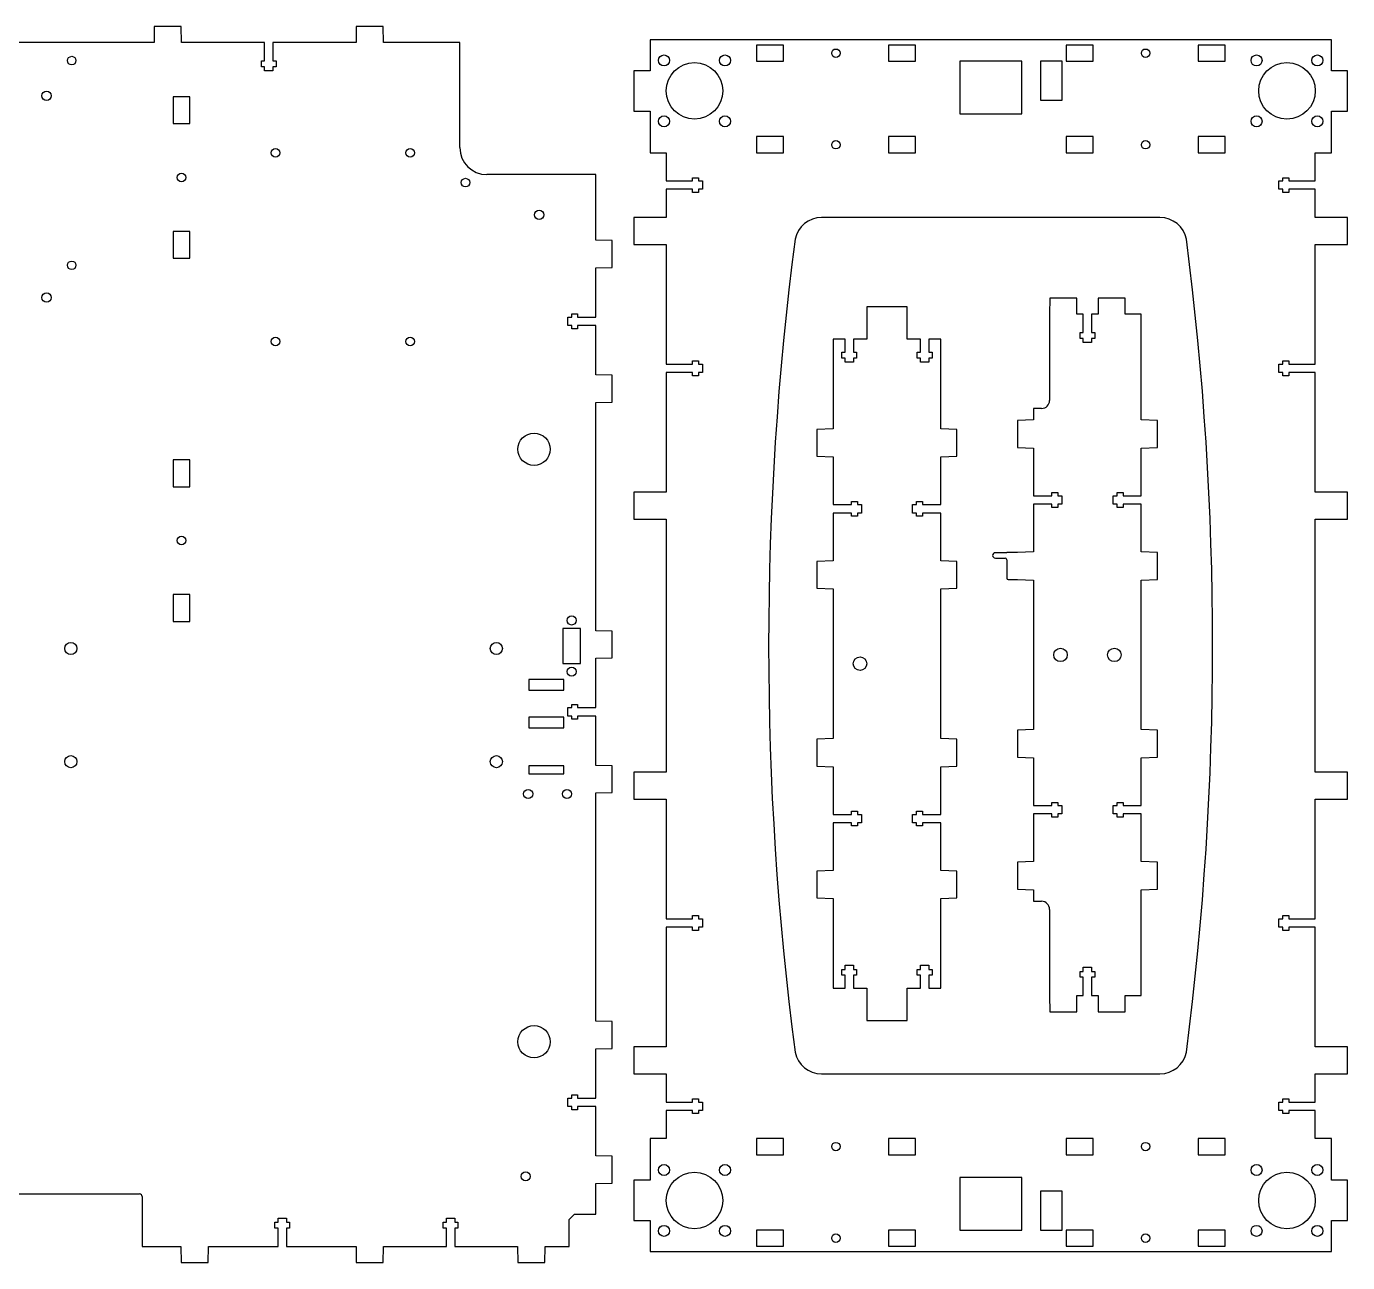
# Model space of a CAD drawing. Header units: millimetres. Extents: x -783 to 1439, y -2759 to -202.
# Drawn here: x 924.5 to 1415.1, y -2222.2 to -1763.2 of the extents above; entities that cross this region are included whole.
import ezdxf

# ---------------------------------------------------------------- set-up
doc = ezdxf.new("R2010")
doc.units = ezdxf.units.MM

msp = doc.modelspace()

# ---------------------------------------------------------------- linework, layer by layer
at = {"color": 7, "linetype": 'Continuous', "lineweight": 25}
for p, q in [((972.01, -1763.18), (971.91, -1769.18)), ((982.01, -1763.18), (972.01, -1763.18)), ((982.11, -1769.18), (982.01, -1763.18)), ((1047.01, -1763.18), (1046.91, -1769.18)), ((1057.01, -1763.18), (1047.01, -1763.18)), ((1057.11, -1769.18), (1057.01, -1763.18)), ((971.91, -1769.18), (842.11, -1769.18)), ((1012.96, -1769.18), (982.11, -1769.18)), ((1012.96, -1775.98), (1012.96, -1769.18)), ((1016.06, -1769.18), (1016.06, -1775.98)), ((1046.91, -1769.18), (1016.06, -1769.18)), ((1085.46, -1769.18), (1057.11, -1769.18)), ((1085.46, -1808.18), (1085.46, -1769.18)), ((1156.1, -1768.11), (1156.1, -1779.61)), ((1409.1, -1768.11), (1156.1, -1768.11)), ((1195.6, -1770.11), (1195.6, -1776.11)), ((1205.6, -1770.11), (1195.6, -1770.11)), ((1205.6, -1776.11), (1205.6, -1770.11)), ((1254.6, -1770.11), (1244.6, -1770.11)), ((1244.6, -1770.11), (1244.6, -1776.11)), ((1254.6, -1776.11), (1254.6, -1770.11)), ((1320.6, -1770.11), (1310.6, -1770.11)), ((1310.6, -1770.11), (1310.6, -1776.11)), ((1320.6, -1776.11), (1320.6, -1770.11)), ((1359.6, -1770.11), (1359.6, -1776.11)), ((1369.6, -1770.11), (1359.6, -1770.11)), ((1369.6, -1776.11), (1369.6, -1770.11)), ((1409.1, -1779.61), (1409.1, -1768.11)), ((1011.76, -1775.98), (1012.96, -1775.98)), ((1011.76, -1778.18), (1011.76, -1775.98)), ((1012.96, -1778.18), (1011.76, -1778.18)), ((1012.96, -1779.68), (1012.96, -1778.18)), ((1016.06, -1779.68), (1012.96, -1779.68)), ((1016.06, -1775.98), (1017.26, -1775.98)), ((1016.06, -1778.18), (1016.06, -1779.68)), ((1017.26, -1778.18), (1016.06, -1778.18)), ((1017.26, -1775.98), (1017.26, -1778.18)), ((1150.1, -1779.61), (1150.1, -1794.61)), ((1156.1, -1779.61), (1150.1, -1779.61)), ((1195.6, -1776.11), (1205.6, -1776.11)), ((1244.6, -1776.11), (1254.6, -1776.11)), ((1294.1, -1776.11), (1271.1, -1776.11)), ((1271.1, -1776.11), (1271.1, -1795.61)), ((1294.1, -1795.61), (1294.1, -1776.11)), ((1309.1, -1776.11), (1301.1, -1776.11)), ((1301.1, -1776.11), (1301.1, -1790.61)), ((1309.1, -1790.61), (1309.1, -1776.11)), ((1310.6, -1776.11), (1320.6, -1776.11)), ((1359.6, -1776.11), (1369.6, -1776.11)), ((1415.1, -1779.61), (1409.1, -1779.61)), ((1415.1, -1794.61), (1415.1, -1779.61)), ((985.16, -1789.28), (979.06, -1789.28)), ((979.06, -1789.28), (979.06, -1799.28)), ((985.16, -1799.28), (985.16, -1789.28)), ((1150.1, -1794.61), (1156.1, -1794.61)), ((1156.1, -1794.61), (1156.1, -1810.11)), ((1301.1, -1790.61), (1309.1, -1790.61)), ((1409.1, -1794.61), (1415.1, -1794.61)), ((1409.1, -1810.11), (1409.1, -1794.61)), ((979.06, -1799.28), (985.16, -1799.28)), ((1271.1, -1795.61), (1294.1, -1795.61)), ((1205.6, -1804.11), (1195.6, -1804.11)), ((1195.6, -1804.11), (1195.6, -1810.11)), ((1205.6, -1810.11), (1205.6, -1804.11)), ((1254.6, -1804.11), (1244.6, -1804.11)), ((1244.6, -1804.11), (1244.6, -1810.11)), ((1254.6, -1810.11), (1254.6, -1804.11)), ((1320.6, -1804.11), (1310.6, -1804.11)), ((1310.6, -1804.11), (1310.6, -1810.11)), ((1320.6, -1810.11), (1320.6, -1804.11)), ((1369.6, -1804.11), (1359.6, -1804.11)), ((1359.6, -1804.11), (1359.6, -1810.11)), ((1369.6, -1810.11), (1369.6, -1804.11)), ((1156.1, -1810.11), (1162.1, -1810.11)), ((1162.1, -1810.11), (1162.1, -1820.56)), ((1195.6, -1810.11), (1205.6, -1810.11)), ((1244.6, -1810.11), (1254.6, -1810.11)), ((1310.6, -1810.11), (1320.6, -1810.11)), ((1359.6, -1810.11), (1369.6, -1810.11)), ((1403.1, -1810.11), (1409.1, -1810.11)), ((1403.1, -1820.56), (1403.1, -1810.11)), ((1136.01, -1818.18), (1095.46, -1818.18)), ((1136.01, -1842.58), (1136.01, -1818.18)), ((1171.9, -1819.36), (1174.1, -1819.36)), ((1171.9, -1820.56), (1171.9, -1819.36)), ((1174.1, -1819.36), (1174.1, -1820.56)), ((1391.1, -1819.36), (1393.3, -1819.36)), ((1391.1, -1820.56), (1391.1, -1819.36)), ((1393.3, -1819.36), (1393.3, -1820.56)), ((1162.1, -1820.56), (1171.9, -1820.56)), ((1171.9, -1823.66), (1162.1, -1823.66)), ((1162.1, -1823.66), (1162.1, -1834.11)), ((1171.9, -1824.86), (1171.9, -1823.66)), ((1174.1, -1824.86), (1171.9, -1824.86)), ((1174.1, -1820.56), (1175.6, -1820.56)), ((1174.1, -1823.66), (1174.1, -1824.86)), ((1175.6, -1823.66), (1174.1, -1823.66)), ((1175.6, -1820.56), (1175.6, -1823.66)), ((1389.6, -1820.56), (1391.1, -1820.56)), ((1389.6, -1823.66), (1389.6, -1820.56)), ((1391.1, -1823.66), (1389.6, -1823.66)), ((1391.1, -1824.86), (1391.1, -1823.66)), ((1393.3, -1824.86), (1391.1, -1824.86)), ((1393.3, -1820.56), (1403.1, -1820.56)), ((1393.3, -1823.66), (1393.3, -1824.86)), ((1403.1, -1823.66), (1393.3, -1823.66)), ((1403.1, -1834.11), (1403.1, -1823.66)), ((1162.1, -1834.11), (1150.1, -1834.11)), ((1150.1, -1834.11), (1150.1, -1844.11)), ((1345.43, -1834.11), (1219.78, -1834.11)), ((1415.1, -1834.11), (1403.1, -1834.11)), ((1415.1, -1844.11), (1415.1, -1834.11)), ((985.16, -1839.28), (979.06, -1839.28)), ((979.06, -1839.28), (979.06, -1849.28)), ((985.16, -1849.28), (985.16, -1839.28)), ((1142.01, -1842.68), (1136.01, -1842.58)), ((1142.01, -1852.68), (1142.01, -1842.68)), ((1150.1, -1844.11), (1162.1, -1844.11)), ((1162.1, -1844.11), (1162.1, -1888.56)), ((1403.1, -1844.11), (1415.1, -1844.11)), ((1403.1, -1888.56), (1403.1, -1844.11)), ((979.06, -1849.28), (985.16, -1849.28)), ((1136.01, -1852.78), (1142.01, -1852.68)), ((1136.01, -1871.13), (1136.01, -1852.78)), ((1304.51, -1864.04), (1304.46, -1870.04)), ((1314.51, -1864.04), (1304.51, -1864.04)), ((1314.56, -1870.04), (1314.51, -1864.04)), ((1322.51, -1864.04), (1322.46, -1870.04)), ((1332.51, -1864.04), (1322.51, -1864.04)), ((1332.56, -1870.04), (1332.51, -1864.04)), ((1236.56, -1867.3), (1236.56, -1879.3)), ((1251.56, -1867.3), (1236.56, -1867.3)), ((1251.56, -1879.3), (1251.56, -1867.3)), ((1125.51, -1871.13), (1127.01, -1871.13)), ((1125.51, -1874.23), (1125.51, -1871.13)), ((1127.01, -1869.93), (1129.21, -1869.93)), ((1127.01, -1871.13), (1127.01, -1869.93)), ((1129.21, -1869.93), (1129.21, -1871.13)), ((1129.21, -1871.13), (1136.01, -1871.13)), ((1304.46, -1870.04), (1304.46, -1902.04)), ((1316.96, -1870.04), (1314.56, -1870.04)), ((1316.96, -1876.84), (1316.96, -1870.04)), ((1320.06, -1870.04), (1320.06, -1876.84)), ((1322.46, -1870.04), (1320.06, -1870.04)), ((1338.51, -1870.04), (1332.56, -1870.04)), ((1338.51, -1909.29), (1338.51, -1870.04)), ((1127.01, -1874.23), (1125.51, -1874.23)), ((1127.01, -1875.43), (1127.01, -1874.23)), ((1129.21, -1875.43), (1127.01, -1875.43)), ((1129.21, -1874.23), (1129.21, -1875.43)), ((1136.01, -1874.23), (1129.21, -1874.23)), ((1136.01, -1892.58), (1136.01, -1874.23)), ((1315.76, -1876.84), (1316.96, -1876.84)), ((1315.76, -1879.04), (1315.76, -1876.84)), ((1320.06, -1876.84), (1321.26, -1876.84)), ((1321.26, -1876.84), (1321.26, -1879.04)), ((1224.06, -1879.3), (1224.06, -1912.55)), ((1228.51, -1879.3), (1224.06, -1879.3)), ((1228.51, -1884.1), (1228.51, -1879.3)), ((1231.61, -1879.3), (1231.61, -1884.1)), ((1236.56, -1879.3), (1231.61, -1879.3)), ((1256.51, -1879.3), (1251.56, -1879.3)), ((1256.51, -1884.1), (1256.51, -1879.3)), ((1259.61, -1879.3), (1259.61, -1884.1)), ((1264.06, -1879.3), (1259.61, -1879.3)), ((1264.06, -1912.55), (1264.06, -1879.3)), ((1316.96, -1879.04), (1315.76, -1879.04)), ((1316.96, -1880.54), (1316.96, -1879.04)), ((1320.06, -1880.54), (1316.96, -1880.54)), ((1320.06, -1879.04), (1320.06, -1880.54)), ((1321.26, -1879.04), (1320.06, -1879.04)), ((1162.1, -1888.56), (1171.9, -1888.56)), ((1171.9, -1887.36), (1174.1, -1887.36)), ((1171.9, -1888.56), (1171.9, -1887.36)), ((1174.1, -1887.36), (1174.1, -1888.56)), ((1174.1, -1888.56), (1175.6, -1888.56)), ((1175.6, -1888.56), (1175.6, -1891.66)), ((1227.31, -1884.1), (1228.51, -1884.1)), ((1227.31, -1886.3), (1227.31, -1884.1)), ((1228.51, -1886.3), (1227.31, -1886.3)), ((1228.51, -1887.8), (1228.51, -1886.3)), ((1231.61, -1887.8), (1228.51, -1887.8)), ((1231.61, -1884.1), (1232.81, -1884.1)), ((1231.61, -1886.3), (1231.61, -1887.8)), ((1232.81, -1886.3), (1231.61, -1886.3)), ((1232.81, -1884.1), (1232.81, -1886.3)), ((1255.31, -1884.1), (1256.51, -1884.1)), ((1255.31, -1886.3), (1255.31, -1884.1)), ((1256.51, -1886.3), (1255.31, -1886.3)), ((1256.51, -1887.8), (1256.51, -1886.3)), ((1259.61, -1887.8), (1256.51, -1887.8)), ((1259.61, -1884.1), (1260.81, -1884.1)), ((1259.61, -1886.3), (1259.61, -1887.8)), ((1260.81, -1886.3), (1259.61, -1886.3)), ((1260.81, -1884.1), (1260.81, -1886.3)), ((1389.6, -1888.56), (1391.1, -1888.56)), ((1389.6, -1891.66), (1389.6, -1888.56)), ((1391.1, -1887.36), (1393.3, -1887.36)), ((1391.1, -1888.56), (1391.1, -1887.36)), ((1393.3, -1887.36), (1393.3, -1888.56)), ((1393.3, -1888.56), (1403.1, -1888.56)), ((1142.01, -1892.68), (1136.01, -1892.58)), ((1142.01, -1902.68), (1142.01, -1892.68)), ((1162.1, -1891.66), (1162.1, -1936.11)), ((1171.9, -1891.66), (1162.1, -1891.66)), ((1171.9, -1892.86), (1171.9, -1891.66)), ((1174.1, -1892.86), (1171.9, -1892.86)), ((1174.1, -1891.66), (1174.1, -1892.86)), ((1175.6, -1891.66), (1174.1, -1891.66)), ((1391.1, -1891.66), (1389.6, -1891.66)), ((1391.1, -1892.86), (1391.1, -1891.66)), ((1393.3, -1892.86), (1391.1, -1892.86)), ((1393.3, -1891.66), (1393.3, -1892.86)), ((1403.1, -1891.66), (1393.3, -1891.66)), ((1403.1, -1936.11), (1403.1, -1891.66)), ((1136.01, -1902.78), (1142.01, -1902.68)), ((1136.01, -1987.58), (1136.01, -1902.78)), ((1298.51, -1905.04), (1298.51, -1909.29)), ((1301.46, -1905.04), (1298.51, -1905.04)), ((1224.06, -1912.55), (1218.06, -1912.8)), ((1218.06, -1912.8), (1218.06, -1922.8)), ((1270.06, -1912.8), (1264.06, -1912.55)), ((1270.06, -1922.8), (1270.06, -1912.8)), ((1298.51, -1909.29), (1292.51, -1909.54)), ((1292.51, -1909.54), (1292.51, -1919.54)), ((1344.51, -1909.54), (1338.51, -1909.29)), ((1344.51, -1919.54), (1344.51, -1909.54)), ((1218.06, -1922.8), (1224.06, -1923.05)), ((1224.06, -1923.05), (1224.06, -1940.75)), ((1264.06, -1923.05), (1270.06, -1922.8)), ((1264.06, -1940.75), (1264.06, -1923.05)), ((1292.51, -1919.54), (1298.51, -1919.79)), ((1298.51, -1919.79), (1298.51, -1937.49)), ((1338.51, -1919.79), (1344.51, -1919.54)), ((1338.51, -1937.49), (1338.51, -1919.79)), ((985.16, -1924.08), (979.06, -1924.08)), ((979.06, -1924.08), (979.06, -1934.08)), ((985.16, -1934.08), (985.16, -1924.08)), ((979.06, -1934.08), (985.16, -1934.08)), ((1150.1, -1936.11), (1150.1, -1946.11)), ((1162.1, -1936.11), (1150.1, -1936.11)), ((1298.51, -1937.49), (1305.31, -1937.49)), ((1305.31, -1936.29), (1307.51, -1936.29)), ((1305.31, -1937.49), (1305.31, -1936.29)), ((1307.51, -1936.29), (1307.51, -1937.49)), ((1307.51, -1937.49), (1309.01, -1937.49)), ((1309.01, -1937.49), (1309.01, -1940.59)), ((1328.01, -1937.49), (1329.51, -1937.49)), ((1328.01, -1940.59), (1328.01, -1937.49)), ((1329.51, -1936.29), (1331.71, -1936.29)), ((1329.51, -1937.49), (1329.51, -1936.29)), ((1331.71, -1936.29), (1331.71, -1937.49)), ((1331.71, -1937.49), (1338.51, -1937.49)), ((1415.1, -1936.11), (1403.1, -1936.11)), ((1415.1, -1946.11), (1415.1, -1936.11)), ((1224.06, -1940.75), (1230.86, -1940.75)), ((1230.86, -1939.55), (1233.06, -1939.55)), ((1230.86, -1940.75), (1230.86, -1939.55)), ((1233.06, -1939.55), (1233.06, -1940.75)), ((1233.06, -1940.75), (1234.56, -1940.75)), ((1234.56, -1940.75), (1234.56, -1943.85)), ((1253.56, -1940.75), (1255.06, -1940.75)), ((1253.56, -1943.85), (1253.56, -1940.75)), ((1255.06, -1939.55), (1257.26, -1939.55)), ((1255.06, -1940.75), (1255.06, -1939.55)), ((1257.26, -1939.55), (1257.26, -1940.75)), ((1257.26, -1940.75), (1264.06, -1940.75)), ((1298.51, -1940.59), (1298.51, -1958.29)), ((1305.31, -1940.59), (1298.51, -1940.59)), ((1305.31, -1941.79), (1305.31, -1940.59)), ((1307.51, -1941.79), (1305.31, -1941.79)), ((1307.51, -1940.59), (1307.51, -1941.79)), ((1309.01, -1940.59), (1307.51, -1940.59)), ((1329.51, -1940.59), (1328.01, -1940.59)), ((1329.51, -1941.79), (1329.51, -1940.59)), ((1331.71, -1941.79), (1329.51, -1941.79)), ((1331.71, -1940.59), (1331.71, -1941.79)), ((1338.51, -1940.59), (1331.71, -1940.59)), ((1338.51, -1958.29), (1338.51, -1940.59)), ((1150.1, -1946.11), (1162.1, -1946.11)), ((1162.1, -1946.11), (1162.1, -2040.11)), ((1224.06, -1943.85), (1224.06, -1961.55)), ((1230.86, -1943.85), (1224.06, -1943.85)), ((1230.86, -1945.05), (1230.86, -1943.85)), ((1233.06, -1945.05), (1230.86, -1945.05)), ((1233.06, -1943.85), (1233.06, -1945.05)), ((1234.56, -1943.85), (1233.06, -1943.85)), ((1255.06, -1943.85), (1253.56, -1943.85)), ((1255.06, -1945.05), (1255.06, -1943.85)), ((1257.26, -1945.05), (1255.06, -1945.05)), ((1257.26, -1943.85), (1257.26, -1945.05)), ((1264.06, -1943.85), (1257.26, -1943.85)), ((1264.06, -1961.55), (1264.06, -1943.85)), ((1403.1, -1946.11), (1415.1, -1946.11)), ((1403.1, -2040.11), (1403.1, -1946.11)), ((1224.06, -1961.55), (1218.06, -1961.8)), ((1218.06, -1961.8), (1218.06, -1971.8)), ((1270.06, -1961.8), (1264.06, -1961.55)), ((1270.06, -1971.8), (1270.06, -1961.8)), ((1288.51, -1958.59), (1284.31, -1958.59)), ((1284.31, -1960.59), (1287.91, -1960.59)), ((1288.51, -1958.54), (1288.51, -1958.59)), ((1292.51, -1958.54), (1288.51, -1958.54)), ((1288.51, -1961.19), (1288.51, -1968.04)), ((1298.51, -1958.29), (1292.51, -1958.54)), ((1344.51, -1958.54), (1338.51, -1958.29)), ((1344.51, -1968.54), (1344.51, -1958.54)), ((1218.06, -1971.8), (1224.06, -1972.05)), ((1224.06, -1972.05), (1224.06, -2027.55)), ((1264.06, -1972.05), (1270.06, -1971.8)), ((1264.06, -2027.55), (1264.06, -1972.05)), ((1289.01, -1968.54), (1292.51, -1968.54)), ((1292.51, -1968.54), (1298.51, -1968.79)), ((1298.51, -1968.79), (1298.51, -2024.29)), ((1338.51, -1968.79), (1344.51, -1968.54)), ((1338.51, -2024.29), (1338.51, -1968.79)), ((985.16, -1974.08), (979.06, -1974.08)), ((979.06, -1974.08), (979.06, -1984.08)), ((985.16, -1984.08), (985.16, -1974.08)), ((979.06, -1984.08), (985.16, -1984.08)), ((1130.21, -1986.74), (1123.71, -1986.74)), ((1123.71, -1986.74), (1123.71, -1999.74)), ((1130.21, -1999.74), (1130.21, -1986.74)), ((1142.01, -1987.68), (1136.01, -1987.58)), ((1142.01, -1997.68), (1142.01, -1987.68)), ((1123.71, -1999.74), (1130.21, -1999.74)), ((1136.01, -1997.78), (1142.01, -1997.68)), ((1136.01, -2016.13), (1136.01, -1997.78)), ((1111.02, -2005.68), (1111.02, -2009.68)), ((1124.02, -2005.68), (1111.02, -2005.68)), ((1124.02, -2009.68), (1124.02, -2005.68)), ((1111.02, -2009.68), (1124.02, -2009.68)), ((1125.51, -2016.13), (1127.01, -2016.13)), ((1125.51, -2019.23), (1125.51, -2016.13)), ((1127.01, -2014.93), (1129.21, -2014.93)), ((1127.01, -2016.13), (1127.01, -2014.93)), ((1129.21, -2014.93), (1129.21, -2016.13)), ((1129.21, -2016.13), (1136.01, -2016.13)), ((1124.02, -2019.68), (1111.02, -2019.68)), ((1111.02, -2019.68), (1111.02, -2023.68)), ((1124.02, -2023.68), (1124.02, -2019.68)), ((1127.01, -2019.23), (1125.51, -2019.23)), ((1127.01, -2020.43), (1127.01, -2019.23)), ((1129.21, -2020.43), (1127.01, -2020.43)), ((1129.21, -2019.23), (1129.21, -2020.43)), ((1136.01, -2019.23), (1129.21, -2019.23)), ((1136.01, -2037.58), (1136.01, -2019.23)), ((1111.02, -2023.68), (1124.02, -2023.68)), ((1298.51, -2024.29), (1292.51, -2024.54)), ((1292.51, -2024.54), (1292.51, -2034.54)), ((1344.51, -2024.54), (1338.51, -2024.29)), ((1344.51, -2034.54), (1344.51, -2024.54)), ((1224.06, -2027.55), (1218.06, -2027.8)), ((1218.06, -2027.8), (1218.06, -2037.8)), ((1270.06, -2027.8), (1264.06, -2027.55)), ((1270.06, -2037.8), (1270.06, -2027.8)), ((1292.51, -2034.54), (1298.51, -2034.79)), ((1298.51, -2034.79), (1298.51, -2052.49)), ((1338.51, -2034.79), (1344.51, -2034.54)), ((1338.51, -2052.49), (1338.51, -2034.79)), ((1124.02, -2037.68), (1111.02, -2037.68)), ((1111.02, -2037.68), (1111.02, -2040.68)), ((1111.02, -2040.68), (1124.02, -2040.68)), ((1124.02, -2040.68), (1124.02, -2037.68)), ((1142.01, -2037.68), (1136.01, -2037.58)), ((1142.01, -2047.68), (1142.01, -2037.68)), ((1150.1, -2040.11), (1150.1, -2050.11)), ((1162.1, -2040.11), (1150.1, -2040.11)), ((1218.06, -2037.8), (1224.06, -2038.05)), ((1224.06, -2038.05), (1224.06, -2055.75)), ((1264.06, -2038.05), (1270.06, -2037.8)), ((1264.06, -2055.75), (1264.06, -2038.05)), ((1415.1, -2040.11), (1403.1, -2040.11)), ((1415.1, -2050.11), (1415.1, -2040.11)), ((1136.01, -2047.78), (1142.01, -2047.68)), ((1136.01, -2132.58), (1136.01, -2047.78)), ((1150.1, -2050.11), (1162.1, -2050.11)), ((1162.1, -2050.11), (1162.1, -2094.56)), ((1403.1, -2050.11), (1415.1, -2050.11)), ((1403.1, -2094.56), (1403.1, -2050.11)), ((1230.86, -2054.55), (1233.06, -2054.55)), ((1230.86, -2055.75), (1230.86, -2054.55)), ((1233.06, -2054.55), (1233.06, -2055.75)), ((1255.06, -2054.55), (1257.26, -2054.55)), ((1255.06, -2055.75), (1255.06, -2054.55)), ((1257.26, -2054.55), (1257.26, -2055.75)), ((1298.51, -2052.49), (1305.31, -2052.49)), ((1305.31, -2051.29), (1307.51, -2051.29)), ((1305.31, -2052.49), (1305.31, -2051.29)), ((1307.51, -2051.29), (1307.51, -2052.49)), ((1307.51, -2052.49), (1309.01, -2052.49)), ((1309.01, -2052.49), (1309.01, -2055.59)), ((1328.01, -2052.49), (1329.51, -2052.49)), ((1328.01, -2055.59), (1328.01, -2052.49)), ((1329.51, -2051.29), (1331.71, -2051.29)), ((1329.51, -2052.49), (1329.51, -2051.29)), ((1331.71, -2051.29), (1331.71, -2052.49)), ((1331.71, -2052.49), (1338.51, -2052.49)), ((1224.06, -2055.75), (1230.86, -2055.75)), ((1224.06, -2058.85), (1224.06, -2076.55)), ((1230.86, -2058.85), (1224.06, -2058.85)), ((1230.86, -2060.05), (1230.86, -2058.85)), ((1233.06, -2060.05), (1230.86, -2060.05)), ((1233.06, -2055.75), (1234.56, -2055.75)), ((1233.06, -2058.85), (1233.06, -2060.05)), ((1234.56, -2058.85), (1233.06, -2058.85)), ((1234.56, -2055.75), (1234.56, -2058.85)), ((1253.56, -2055.75), (1255.06, -2055.75)), ((1253.56, -2058.85), (1253.56, -2055.75)), ((1255.06, -2058.85), (1253.56, -2058.85)), ((1255.06, -2060.05), (1255.06, -2058.85)), ((1257.26, -2060.05), (1255.06, -2060.05)), ((1257.26, -2055.75), (1264.06, -2055.75)), ((1257.26, -2058.85), (1257.26, -2060.05)), ((1264.06, -2058.85), (1257.26, -2058.85)), ((1264.06, -2076.55), (1264.06, -2058.85)), ((1298.51, -2055.59), (1298.51, -2073.29)), ((1305.31, -2055.59), (1298.51, -2055.59)), ((1305.31, -2056.79), (1305.31, -2055.59)), ((1307.51, -2056.79), (1305.31, -2056.79)), ((1307.51, -2055.59), (1307.51, -2056.79)), ((1309.01, -2055.59), (1307.51, -2055.59)), ((1329.51, -2055.59), (1328.01, -2055.59)), ((1329.51, -2056.79), (1329.51, -2055.59)), ((1331.71, -2056.79), (1329.51, -2056.79)), ((1331.71, -2055.59), (1331.71, -2056.79)), ((1338.51, -2055.59), (1331.71, -2055.59)), ((1338.51, -2073.29), (1338.51, -2055.59)), ((1298.51, -2073.29), (1292.51, -2073.54)), ((1292.51, -2073.54), (1292.51, -2083.54)), ((1344.51, -2073.54), (1338.51, -2073.29)), ((1344.51, -2083.54), (1344.51, -2073.54)), ((1224.06, -2076.55), (1218.06, -2076.8)), ((1218.06, -2076.8), (1218.06, -2086.8)), ((1270.06, -2076.8), (1264.06, -2076.55)), ((1270.06, -2086.8), (1270.06, -2076.8)), ((1292.51, -2083.54), (1298.51, -2083.79)), ((1298.51, -2083.79), (1298.51, -2088.04)), ((1338.51, -2083.79), (1344.51, -2083.54)), ((1338.51, -2123.04), (1338.51, -2083.79)), ((1218.06, -2086.8), (1224.06, -2087.05)), ((1224.06, -2087.05), (1224.06, -2120.3)), ((1264.06, -2087.05), (1270.06, -2086.8)), ((1264.06, -2120.3), (1264.06, -2087.05)), ((1298.51, -2088.04), (1301.46, -2088.04)), ((1162.1, -2094.56), (1171.9, -2094.56)), ((1171.9, -2093.36), (1174.1, -2093.36)), ((1171.9, -2094.56), (1171.9, -2093.36)), ((1174.1, -2093.36), (1174.1, -2094.56)), ((1174.1, -2094.56), (1175.6, -2094.56)), ((1175.6, -2094.56), (1175.6, -2097.66)), ((1304.46, -2091.04), (1304.46, -2123.04)), ((1389.6, -2094.56), (1391.1, -2094.56)), ((1389.6, -2097.66), (1389.6, -2094.56)), ((1391.1, -2093.36), (1393.3, -2093.36)), ((1391.1, -2094.56), (1391.1, -2093.36)), ((1393.3, -2093.36), (1393.3, -2094.56)), ((1393.3, -2094.56), (1403.1, -2094.56)), ((1162.1, -2097.66), (1162.1, -2142.11)), ((1171.9, -2097.66), (1162.1, -2097.66)), ((1171.9, -2098.86), (1171.9, -2097.66)), ((1174.1, -2098.86), (1171.9, -2098.86)), ((1174.1, -2097.66), (1174.1, -2098.86)), ((1175.6, -2097.66), (1174.1, -2097.66)), ((1391.1, -2097.66), (1389.6, -2097.66)), ((1391.1, -2098.86), (1391.1, -2097.66)), ((1393.3, -2098.86), (1391.1, -2098.86)), ((1393.3, -2097.66), (1393.3, -2098.86)), ((1403.1, -2097.66), (1393.3, -2097.66)), ((1403.1, -2142.11), (1403.1, -2097.66)), ((1227.31, -2113.3), (1228.51, -2113.3)), ((1227.31, -2115.5), (1227.31, -2113.3)), ((1228.51, -2111.8), (1231.61, -2111.8)), ((1228.51, -2113.3), (1228.51, -2111.8)), ((1231.61, -2111.8), (1231.61, -2113.3)), ((1231.61, -2113.3), (1232.81, -2113.3)), ((1232.81, -2113.3), (1232.81, -2115.5)), ((1255.31, -2113.3), (1256.51, -2113.3)), ((1255.31, -2115.5), (1255.31, -2113.3)), ((1256.51, -2111.8), (1259.61, -2111.8)), ((1256.51, -2113.3), (1256.51, -2111.8)), ((1259.61, -2111.8), (1259.61, -2113.3)), ((1259.61, -2113.3), (1260.81, -2113.3)), ((1260.81, -2113.3), (1260.81, -2115.5)), ((1315.76, -2114.04), (1316.96, -2114.04)), ((1315.76, -2116.24), (1315.76, -2114.04)), ((1316.96, -2112.54), (1320.06, -2112.54)), ((1316.96, -2114.04), (1316.96, -2112.54)), ((1320.06, -2112.54), (1320.06, -2114.04)), ((1320.06, -2114.04), (1321.26, -2114.04)), ((1321.26, -2114.04), (1321.26, -2116.24)), ((1228.51, -2115.5), (1227.31, -2115.5)), ((1228.51, -2120.3), (1228.51, -2115.5)), ((1231.61, -2115.5), (1231.61, -2120.3)), ((1232.81, -2115.5), (1231.61, -2115.5)), ((1256.51, -2115.5), (1255.31, -2115.5)), ((1256.51, -2120.3), (1256.51, -2115.5)), ((1259.61, -2115.5), (1259.61, -2120.3)), ((1260.81, -2115.5), (1259.61, -2115.5)), ((1316.96, -2116.24), (1315.76, -2116.24)), ((1316.96, -2123.04), (1316.96, -2116.24)), ((1320.06, -2116.24), (1320.06, -2123.04)), ((1321.26, -2116.24), (1320.06, -2116.24)), ((1224.06, -2120.3), (1228.51, -2120.3)), ((1231.61, -2120.3), (1236.56, -2120.3)), ((1236.56, -2120.3), (1236.56, -2132.3)), ((1251.56, -2120.3), (1256.51, -2120.3)), ((1251.56, -2132.3), (1251.56, -2120.3)), ((1259.61, -2120.3), (1264.06, -2120.3)), ((1304.46, -2123.04), (1304.51, -2129.04)), ((1314.51, -2129.04), (1314.56, -2123.04)), ((1314.56, -2123.04), (1316.96, -2123.04)), ((1320.06, -2123.04), (1322.46, -2123.04)), ((1322.46, -2123.04), (1322.51, -2129.04)), ((1332.51, -2129.04), (1332.56, -2123.04)), ((1332.56, -2123.04), (1338.51, -2123.04)), ((1304.51, -2129.04), (1314.51, -2129.04)), ((1322.51, -2129.04), (1332.51, -2129.04)), ((1142.01, -2132.68), (1136.01, -2132.58)), ((1142.01, -2142.68), (1142.01, -2132.68)), ((1236.56, -2132.3), (1251.56, -2132.3)), ((1136.01, -2142.78), (1142.01, -2142.68)), ((1136.01, -2161.13), (1136.01, -2142.78)), ((1150.1, -2142.11), (1150.1, -2152.11)), ((1162.1, -2142.11), (1150.1, -2142.11)), ((1415.1, -2142.11), (1403.1, -2142.11)), ((1415.1, -2152.11), (1415.1, -2142.11)), ((1150.1, -2152.11), (1162.1, -2152.11)), ((1162.1, -2152.11), (1162.1, -2162.56)), ((1219.76, -2152.11), (1345.42, -2152.11)), ((1403.1, -2152.11), (1415.1, -2152.11)), ((1403.1, -2162.56), (1403.1, -2152.11)), ((1125.51, -2161.13), (1127.01, -2161.13)), ((1125.51, -2164.23), (1125.51, -2161.13)), ((1127.01, -2159.93), (1129.21, -2159.93)), ((1127.01, -2161.13), (1127.01, -2159.93)), ((1129.21, -2159.93), (1129.21, -2161.13)), ((1129.21, -2161.13), (1136.01, -2161.13)), ((1162.1, -2162.56), (1171.9, -2162.56)), ((1171.9, -2161.36), (1174.1, -2161.36)), ((1171.9, -2162.56), (1171.9, -2161.36)), ((1174.1, -2161.36), (1174.1, -2162.56)), ((1174.1, -2162.56), (1175.6, -2162.56)), ((1175.6, -2162.56), (1175.6, -2165.66)), ((1389.6, -2162.56), (1391.1, -2162.56)), ((1389.6, -2165.66), (1389.6, -2162.56)), ((1391.1, -2161.36), (1393.3, -2161.36)), ((1391.1, -2162.56), (1391.1, -2161.36)), ((1393.3, -2161.36), (1393.3, -2162.56)), ((1393.3, -2162.56), (1403.1, -2162.56)), ((1127.01, -2164.23), (1125.51, -2164.23)), ((1127.01, -2165.43), (1127.01, -2164.23)), ((1129.21, -2165.43), (1127.01, -2165.43)), ((1129.21, -2164.23), (1129.21, -2165.43)), ((1136.01, -2164.23), (1129.21, -2164.23)), ((1136.01, -2182.58), (1136.01, -2164.23)), ((1162.1, -2165.66), (1162.1, -2176.11)), ((1171.9, -2165.66), (1162.1, -2165.66)), ((1171.9, -2166.86), (1171.9, -2165.66)), ((1174.1, -2166.86), (1171.9, -2166.86)), ((1174.1, -2165.66), (1174.1, -2166.86)), ((1175.6, -2165.66), (1174.1, -2165.66)), ((1391.1, -2165.66), (1389.6, -2165.66)), ((1391.1, -2166.86), (1391.1, -2165.66)), ((1393.3, -2166.86), (1391.1, -2166.86)), ((1393.3, -2165.66), (1393.3, -2166.86)), ((1403.1, -2165.66), (1393.3, -2165.66)), ((1403.1, -2176.11), (1403.1, -2165.66)), ((1156.1, -2176.11), (1156.1, -2191.61)), ((1162.1, -2176.11), (1156.1, -2176.11)), ((1205.6, -2176.11), (1195.6, -2176.11)), ((1195.6, -2176.11), (1195.6, -2182.11)), ((1205.6, -2182.11), (1205.6, -2176.11)), ((1254.6, -2176.11), (1244.6, -2176.11)), ((1244.6, -2176.11), (1244.6, -2182.11)), ((1254.6, -2182.11), (1254.6, -2176.11)), ((1320.6, -2176.11), (1310.6, -2176.11)), ((1310.6, -2176.11), (1310.6, -2182.11)), ((1320.6, -2182.11), (1320.6, -2176.11)), ((1369.6, -2176.11), (1359.6, -2176.11)), ((1359.6, -2176.11), (1359.6, -2182.11)), ((1369.6, -2182.11), (1369.6, -2176.11)), ((1409.1, -2176.11), (1403.1, -2176.11)), ((1409.1, -2191.61), (1409.1, -2176.11)), ((1142.01, -2182.68), (1136.01, -2182.58)), ((1142.01, -2192.68), (1142.01, -2182.68)), ((1195.6, -2182.11), (1205.6, -2182.11)), ((1244.6, -2182.11), (1254.6, -2182.11)), ((1310.6, -2182.11), (1320.6, -2182.11)), ((1359.6, -2182.11), (1369.6, -2182.11)), ((1136.01, -2192.78), (1142.01, -2192.68)), ((1136.01, -2204.18), (1136.01, -2192.78)), ((1150.1, -2191.61), (1150.1, -2206.61)), ((1156.1, -2191.61), (1150.1, -2191.61)), ((1294.1, -2190.61), (1271.1, -2190.61)), ((1271.1, -2190.61), (1271.1, -2210.11)), ((1294.1, -2210.11), (1294.1, -2190.61)), ((1415.1, -2191.61), (1409.1, -2191.61)), ((1415.1, -2206.61), (1415.1, -2191.61)), ((847.51, -2196.68), (966.51, -2196.68)), ((967.51, -2197.68), (967.51, -2216.18)), ((1309.1, -2195.61), (1301.1, -2195.61)), ((1301.1, -2195.61), (1301.1, -2210.11)), ((1309.1, -2210.11), (1309.1, -2195.61)), ((1016.76, -2207.18), (1017.96, -2207.18)), ((1016.76, -2209.38), (1016.76, -2207.18)), ((1017.96, -2205.68), (1021.06, -2205.68)), ((1017.96, -2207.18), (1017.96, -2205.68)), ((1021.06, -2205.68), (1021.06, -2207.18)), ((1021.06, -2207.18), (1022.26, -2207.18)), ((1022.26, -2207.18), (1022.26, -2209.38)), ((1079.26, -2207.18), (1080.46, -2207.18)), ((1079.26, -2209.38), (1079.26, -2207.18)), ((1080.46, -2205.68), (1083.56, -2205.68)), ((1080.46, -2207.18), (1080.46, -2205.68)), ((1083.56, -2205.68), (1083.56, -2207.18)), ((1083.56, -2207.18), (1084.76, -2207.18)), ((1084.76, -2207.18), (1084.76, -2209.38)), ((1126.01, -2206.18), (1128.01, -2204.18)), ((1126.01, -2216.18), (1126.01, -2206.18)), ((1128.01, -2204.18), (1136.01, -2204.18)), ((1150.1, -2206.61), (1156.1, -2206.61)), ((1156.1, -2206.61), (1156.1, -2218.11)), ((1409.1, -2206.61), (1415.1, -2206.61)), ((1409.1, -2218.11), (1409.1, -2206.61)), ((1017.96, -2209.38), (1016.76, -2209.38)), ((1017.96, -2216.18), (1017.96, -2209.38)), ((1021.06, -2209.38), (1021.06, -2216.18)), ((1022.26, -2209.38), (1021.06, -2209.38)), ((1080.46, -2209.38), (1079.26, -2209.38)), ((1080.46, -2216.18), (1080.46, -2209.38)), ((1083.56, -2209.38), (1083.56, -2216.18)), ((1084.76, -2209.38), (1083.56, -2209.38)), ((1205.6, -2210.11), (1195.6, -2210.11)), ((1195.6, -2210.11), (1195.6, -2216.11)), ((1205.6, -2216.11), (1205.6, -2210.11)), ((1254.6, -2210.11), (1244.6, -2210.11)), ((1244.6, -2210.11), (1244.6, -2216.11)), ((1254.6, -2216.11), (1254.6, -2210.11)), ((1271.1, -2210.11), (1294.1, -2210.11)), ((1301.1, -2210.11), (1309.1, -2210.11)), ((1320.6, -2210.11), (1310.6, -2210.11)), ((1310.6, -2210.11), (1310.6, -2216.11)), ((1320.6, -2216.11), (1320.6, -2210.11)), ((1369.6, -2210.11), (1359.6, -2210.11)), ((1359.6, -2210.11), (1359.6, -2216.11)), ((1369.6, -2216.11), (1369.6, -2210.11)), ((967.51, -2216.18), (981.91, -2216.18)), ((981.91, -2216.18), (982.01, -2222.18)), ((992.01, -2222.18), (992.11, -2216.18)), ((992.11, -2216.18), (1017.96, -2216.18)), ((1021.06, -2216.18), (1046.91, -2216.18)), ((1046.91, -2216.18), (1047.01, -2222.18)), ((1057.01, -2222.18), (1057.11, -2216.18)), ((1057.11, -2216.18), (1080.46, -2216.18)), ((1083.56, -2216.18), (1106.91, -2216.18)), ((1106.91, -2216.18), (1107.01, -2222.18)), ((1117.01, -2222.18), (1117.11, -2216.18)), ((1117.11, -2216.18), (1126.01, -2216.18)), ((1195.6, -2216.11), (1205.6, -2216.11)), ((1244.6, -2216.11), (1254.6, -2216.11)), ((1310.6, -2216.11), (1320.6, -2216.11)), ((1359.6, -2216.11), (1369.6, -2216.11)), ((982.01, -2222.18), (992.01, -2222.18)), ((1047.01, -2222.18), (1057.01, -2222.18)), ((1107.01, -2222.18), (1117.01, -2222.18)), ((1156.1, -2218.11), (1409.1, -2218.11))]:
    msp.add_line(p, q, dxfattribs=at)
for centre, radius in [((941.33, -1775.88), 1.6), ((1161.3, -1775.81), 2.05), ((1183.9, -1775.81), 2.05), ((1225.1, -1773.11), 1.55), ((1340.1, -1773.11), 1.55), ((1381.3, -1775.81), 2.05), ((1403.9, -1775.81), 2.05), ((1172.6, -1787.11), 10.5), ((1392.6, -1787.11), 10.5), ((931.99, -1788.91), 1.75), ((1161.3, -1798.41), 2.05), ((1183.9, -1798.41), 2.05), ((1381.3, -1798.41), 2.05), ((1403.9, -1798.41), 2.05), ((1016.99, -1810.14), 1.6), ((1066.99, -1810.14), 1.6), ((1225.1, -1807.11), 1.55), ((1340.1, -1807.11), 1.55), ((982.11, -1819.28), 1.6), ((1087.56, -1821.18), 1.6), ((1114.9, -1833.13), 1.7), ((941.33, -1851.88), 1.6), ((931.99, -1863.84), 1.75), ((1016.99, -1880.14), 1.6), ((1066.99, -1880.14), 1.6), ((1113.01, -1920.18), 6), ((982.11, -1954.08), 1.6), ((1126.96, -1983.74), 1.7), ((941.02, -1994.18), 2.25), ((1099.02, -1994.18), 2.25), ((1308.51, -1996.54), 2.5), ((1328.51, -1996.54), 2.5), ((1126.96, -2002.74), 1.7), ((1234.06, -1999.8), 2.5), ((941.02, -2036.18), 2.25), ((1099.02, -2036.18), 2.25), ((1110.82, -2048.16), 1.7), ((1125.22, -2048.16), 1.7), ((1113.01, -2140.18), 6), ((1225.1, -2179.11), 1.55), ((1340.1, -2179.11), 1.55), ((1161.3, -2187.81), 2.05), ((1183.9, -2187.81), 2.05), ((1381.3, -2187.81), 2.05), ((1403.9, -2187.81), 2.05), ((1109.92, -2190.18), 1.7), ((1172.6, -2199.11), 10.5), ((1392.6, -2199.11), 10.5), ((1161.3, -2210.41), 2.05), ((1183.9, -2210.41), 2.05), ((1225.1, -2213.11), 1.55), ((1340.1, -2213.11), 1.55), ((1381.3, -2210.41), 2.05), ((1403.9, -2210.41), 2.05)]:
    msp.add_circle(centre, radius, dxfattribs=at)
for centre, radius, start, end in [((1095.46, -1808.18), 10, 180, 270), ((1219.78, -1844.11), 10, 90, 169.0665), ((1345.43, -1844.11), 10, 11.0291, 90), ((2361.18, -1993.16), 1161.07, 172.53001, 187.46572), ((192.23, -1993.06), 1172.76, 352.60485, 7.39088), ((1301.46, -1902.04), 3, 270, 0), ((1284.31, -1959.59), 1, 90, 270), ((1287.91, -1961.19), 0.6, 360, 90), ((1289.01, -1968.04), 0.5, 180, 270), ((1301.46, -2091.04), 3, 360, 90), ((1219.76, -2142.11), 10, 191.0291, 270), ((1345.42, -2142.11), 10, 270, 349.0665), ((966.51, -2197.68), 1, 360, 90)]:
    msp.add_arc(centre, radius, start, end, dxfattribs=at)

doc.saveas('drawing.dxf')
